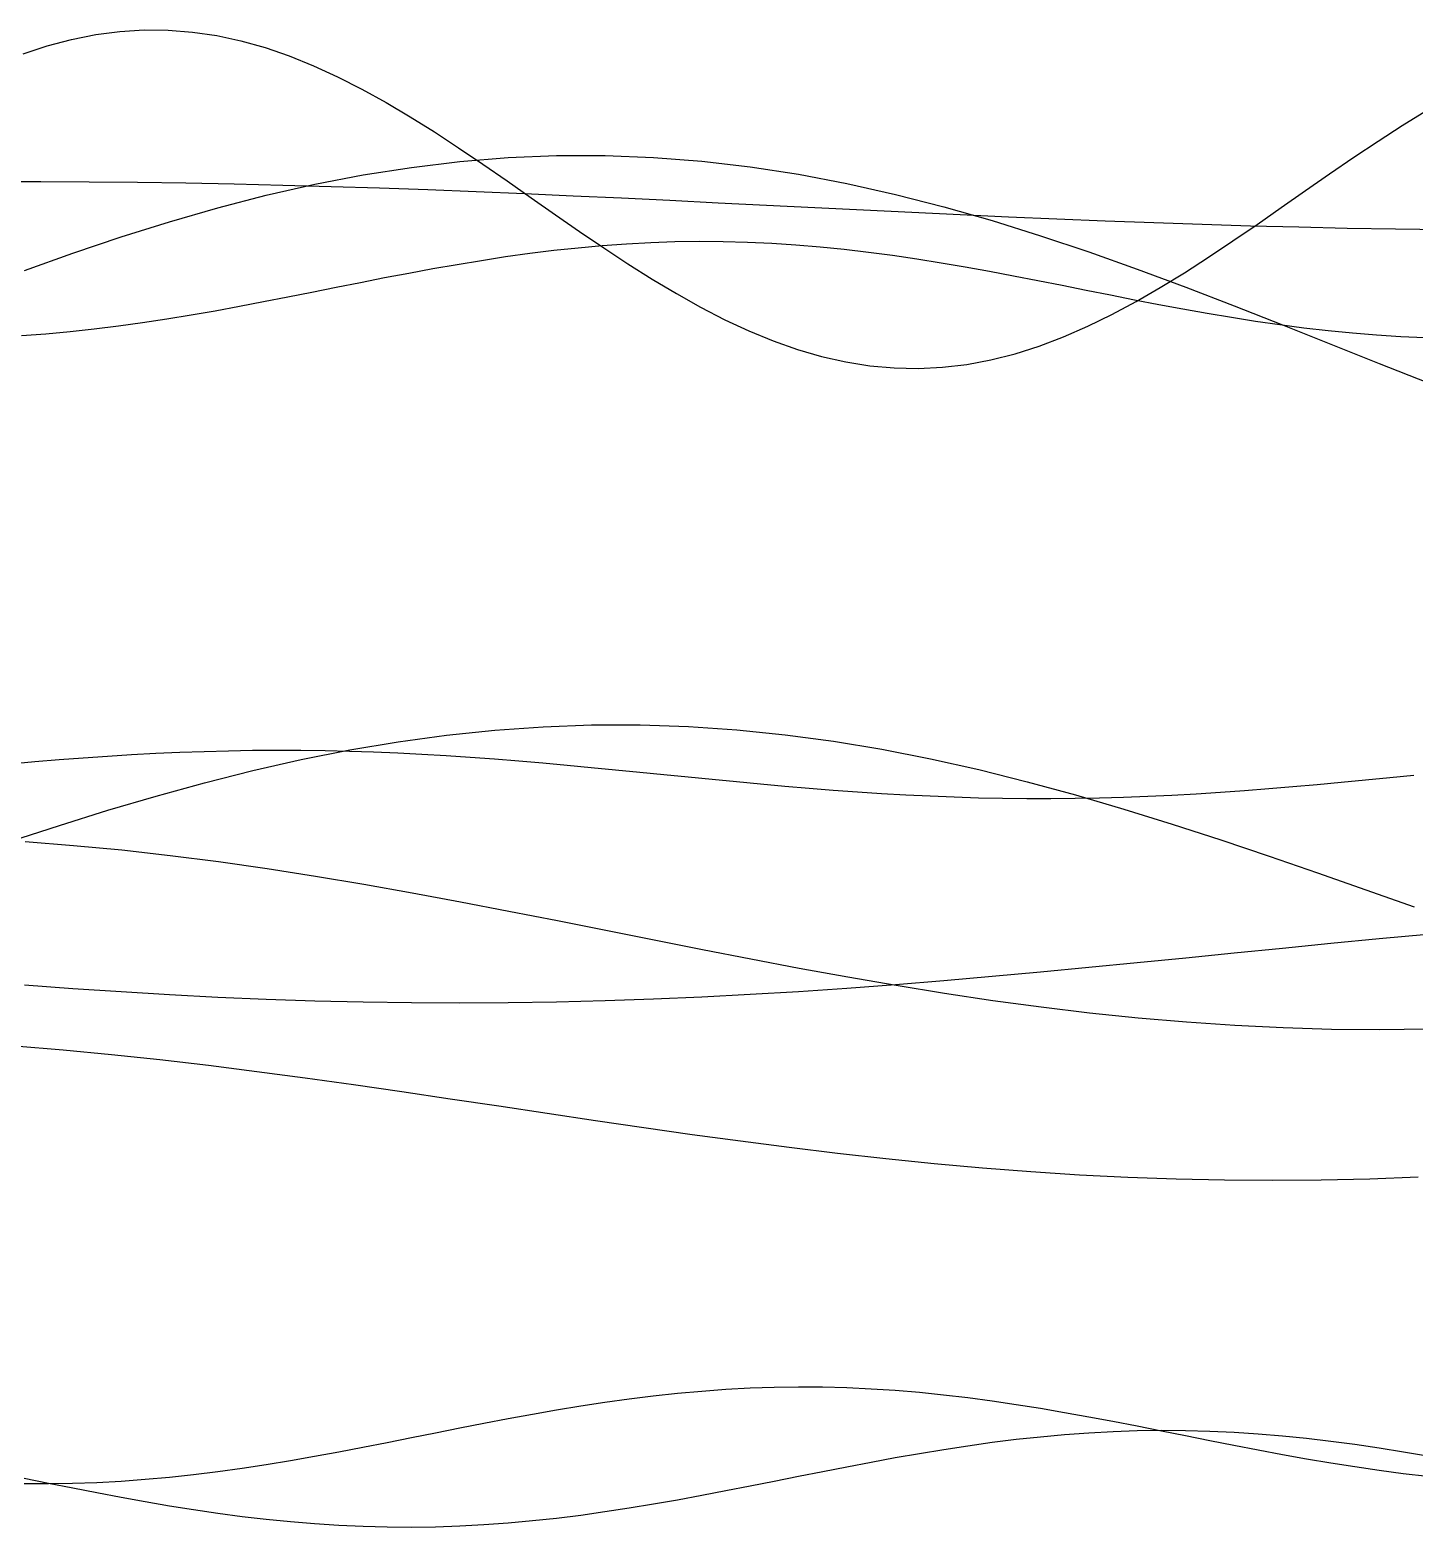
# Model space of a CAD drawing. Header units: metres. Extents: x -249 to 352, y -252 to 258.
# Drawn here: x -17.8 to 39.4, y 124.9 to 186.8 of the extents above; entities that cross this region are included whole.
import ezdxf

# ---------------------------------------------------------------- set-up
doc = ezdxf.new("R2010")
doc.units = ezdxf.units.M

msp = doc.modelspace()

# ---------------------------------------------------------------- linework, layer by layer
for p, q in [((-17.102, 186.166, -433.013), (-16.102, 186.43, -433.013)), ((-16.102, 186.43, -433.013), (-15.102, 186.629, -433.013)), ((-15.102, 186.629, -433.013), (-14.102, 186.759, -433.013)), ((-14.102, 186.759, -433.013), (-13.102, 186.82, -433.013)), ((-13.102, 186.82, -433.013), (-12.102, 186.811, -433.013)), ((-12.102, 186.811, -433.013), (-11.102, 186.732, -433.013)), ((-11.102, 186.732, -433.013), (-10.102, 186.584, -433.013)), ((-10.102, 186.584, -433.013), (-9.102, 186.369, -433.013)), ((-9.102, 186.369, -433.013), (-8.102, 186.088, -433.013)), ((-18.102, 185.839, -433.013), (-17.102, 186.166, -433.013)), ((-8.102, 186.088, -433.013), (-7.102, 185.745, -433.013)), ((-7.102, 185.745, -433.013), (-6.102, 185.342, -433.013)), ((-6.102, 185.342, -433.013), (-5.102, 184.885, -433.013)), ((-5.102, 184.885, -433.013), (-4.102, 184.376, -433.013)), ((-4.102, 184.376, -433.013), (-3.102, 183.823, -433.013)), ((-3.102, 183.823, -433.013), (-2.102, 183.229, -433.013)), ((-2.102, 183.229, -433.013), (-1.102, 182.602, -433.013)), ((38.898, 182.872, -433.013), (39.898, 183.486, -433.013)), ((-1.102, 182.602, -433.013), (-0.102, 181.946, -433.013)), ((37.898, 182.228, -433.013), (38.898, 182.872, -433.013)), ((36.898, 181.56, -433.013), (37.898, 182.228, -433.013)), ((-2.051, 181.138, -433.013), (-0.051, 181.378, -433.013)), ((-0.102, 181.946, -433.013), (0.898, 181.27, -433.013)), ((-0.051, 181.378, -433.013), (1.949, 181.54, -433.013)), ((1.949, 181.54, -433.013), (3.949, 181.623, -433.013)), ((3.949, 181.623, -433.013), (5.949, 181.626, -433.013)), ((5.949, 181.626, -433.013), (7.949, 181.549, -433.013)), ((7.949, 181.549, -433.013), (9.949, 181.393, -433.013)), ((9.949, 181.393, -433.013), (11.949, 181.16, -433.013)), ((35.898, 180.874, -433.013), (36.898, 181.56, -433.013)), ((-6.051, 180.438, -433.013), (-4.051, 180.824, -433.013)), ((-4.051, 180.824, -433.013), (-2.051, 181.138, -433.013)), ((0.898, 181.27, -433.013), (1.898, 180.579, -433.013)), ((11.949, 181.16, -433.013), (13.949, 180.852, -433.013)), ((13.949, 180.852, -433.013), (15.949, 180.471, -433.013)), ((34.898, 180.178, -433.013), (35.898, 180.874, -433.013)), ((-19.374, 180.553, -433.013), (-17.374, 180.553, -433.013)), ((-17.374, 180.553, -433.013), (-15.374, 180.544, -433.013)), ((-15.374, 180.544, -433.013), (-13.374, 180.524, -433.013)), ((-13.374, 180.524, -433.013), (-11.374, 180.495, -433.013)), ((-11.374, 180.495, -433.013), (-9.374, 180.457, -433.013)), ((-9.374, 180.457, -433.013), (-7.374, 180.409, -433.013)), ((-8.051, 179.984, -433.013), (-6.051, 180.438, -433.013)), ((-7.374, 180.409, -433.013), (-5.374, 180.353, -433.013)), ((-5.374, 180.353, -433.013), (-3.374, 180.289, -433.013)), ((-3.374, 180.289, -433.013), (-1.374, 180.217, -433.013)), ((-1.374, 180.217, -433.013), (0.626, 180.139, -433.013)), ((0.626, 180.139, -433.013), (2.626, 180.055, -433.013)), ((1.898, 180.579, -433.013), (2.898, 179.88, -433.013)), ((15.949, 180.471, -433.013), (17.949, 180.022, -433.013)), ((33.898, 179.478, -433.013), (34.898, 180.178, -433.013)), ((-10.051, 179.466, -433.013), (-8.051, 179.984, -433.013)), ((2.626, 180.055, -433.013), (4.626, 179.967, -433.013)), ((2.898, 179.88, -433.013), (3.898, 179.181, -433.013)), ((4.626, 179.967, -433.013), (6.626, 179.874, -433.013)), ((6.626, 179.874, -433.013), (8.626, 179.777, -433.013)), ((8.626, 179.777, -433.013), (10.626, 179.679, -433.013)), ((10.626, 179.679, -433.013), (12.626, 179.579, -433.013)), ((12.626, 179.579, -433.013), (14.626, 179.479, -433.013)), ((14.626, 179.479, -433.013), (16.626, 179.38, -433.013)), ((17.949, 180.022, -433.013), (19.949, 179.509, -433.013)), ((19.949, 179.509, -433.013), (21.949, 178.938, -433.013)), ((32.898, 178.782, -433.013), (33.898, 179.478, -433.013)), ((-14.051, 178.262, -433.013), (-12.051, 178.89, -433.013)), ((-12.051, 178.89, -433.013), (-10.051, 179.466, -433.013)), ((3.898, 179.181, -433.013), (4.898, 178.488, -433.013)), ((16.626, 179.38, -433.013), (18.626, 179.283, -433.013)), ((18.626, 179.283, -433.013), (20.626, 179.188, -433.013)), ((20.626, 179.188, -433.013), (22.626, 179.097, -433.013)), ((21.949, 178.938, -433.013), (23.949, 178.314, -433.013)), ((22.626, 179.097, -433.013), (24.626, 179.01, -433.013)), ((24.626, 179.01, -433.013), (26.626, 178.929, -433.013)), ((26.626, 178.929, -433.013), (28.626, 178.855, -433.013)), ((-16.051, 177.587, -433.013), (-14.051, 178.262, -433.013)), ((4.898, 178.488, -433.013), (5.898, 177.809, -433.013)), ((23.949, 178.314, -433.013), (25.949, 177.642, -433.013)), ((28.626, 178.855, -433.013), (30.626, 178.787, -433.013)), ((30.626, 178.787, -433.013), (32.626, 178.727, -433.013)), ((31.898, 178.096, -433.013), (32.898, 178.782, -433.013)), ((32.626, 178.727, -433.013), (34.626, 178.675, -433.013)), ((34.626, 178.675, -433.013), (36.626, 178.632, -433.013)), ((36.626, 178.632, -433.013), (38.626, 178.598, -433.013)), ((38.626, 178.598, -433.013), (40.626, 178.574, -433.013)), ((2.837, 177.587, -433.013), (3.837, 177.712, -433.013)), ((3.837, 177.712, -433.013), (4.837, 177.819, -433.013)), ((4.837, 177.819, -433.013), (5.837, 177.91, -433.013)), ((5.837, 177.91, -433.013), (6.837, 177.982, -433.013)), ((5.898, 177.809, -433.013), (6.898, 177.15, -433.013)), ((6.837, 177.982, -433.013), (7.837, 178.036, -433.013)), ((7.837, 178.036, -433.013), (8.837, 178.07, -433.013)), ((8.837, 178.07, -433.013), (9.837, 178.084, -433.013)), ((9.837, 178.084, -433.013), (10.837, 178.078, -433.013)), ((10.837, 178.078, -433.013), (11.837, 178.052, -433.013)), ((11.837, 178.052, -433.013), (12.837, 178.006, -433.013)), ((12.837, 178.006, -433.013), (13.837, 177.942, -433.013)), ((13.837, 177.942, -433.013), (14.837, 177.858, -433.013)), ((14.837, 177.858, -433.013), (15.837, 177.757, -433.013)), ((15.837, 177.757, -433.013), (16.837, 177.64, -433.013)), ((16.837, 177.64, -433.013), (17.837, 177.506, -433.013)), ((25.949, 177.642, -433.013), (27.949, 176.931, -433.013)), ((30.898, 177.427, -433.013), (31.898, 178.096, -433.013)), ((-18.051, 176.873, -433.013), (-16.051, 177.587, -433.013)), ((-1.163, 176.955, -433.013), (-0.163, 177.13, -433.013)), ((-0.163, 177.13, -433.013), (0.837, 177.295, -433.013)), ((0.837, 177.295, -433.013), (1.837, 177.448, -433.013)), ((1.837, 177.448, -433.013), (2.837, 177.587, -433.013)), ((6.898, 177.15, -433.013), (7.898, 176.517, -433.013)), ((17.837, 177.506, -433.013), (18.837, 177.359, -433.013)), ((18.837, 177.359, -433.013), (19.837, 177.199, -433.013)), ((19.837, 177.199, -433.013), (20.837, 177.027, -433.013)), ((20.837, 177.027, -433.013), (21.837, 176.847, -433.013)), ((29.898, 176.783, -433.013), (30.898, 177.427, -433.013)), ((-5.163, 176.185, -433.013), (-4.163, 176.384, -433.013)), ((-4.163, 176.384, -433.013), (-3.163, 176.58, -433.013)), ((-3.163, 176.58, -433.013), (-2.163, 176.771, -433.013)), ((-2.163, 176.771, -433.013), (-1.163, 176.955, -433.013)), ((7.898, 176.517, -433.013), (8.898, 175.918, -433.013)), ((21.837, 176.847, -433.013), (22.837, 176.658, -433.013)), ((22.837, 176.658, -433.013), (23.837, 176.464, -433.013)), ((23.837, 176.464, -433.013), (24.837, 176.266, -433.013)), ((27.949, 176.931, -433.013), (29.949, 176.187, -433.013)), ((28.898, 176.169, -433.013), (29.898, 176.783, -433.013)), ((-8.163, 175.59, -433.013), (-7.163, 175.786, -433.013)), ((-7.163, 175.786, -433.013), (-6.163, 175.985, -433.013)), ((-6.163, 175.985, -433.013), (-5.163, 176.185, -433.013)), ((8.898, 175.918, -433.013), (9.898, 175.358, -433.013)), ((24.837, 176.266, -433.013), (25.837, 176.066, -433.013)), ((25.837, 176.066, -433.013), (26.837, 175.867, -433.013)), ((26.837, 175.867, -433.013), (27.837, 175.669, -433.013)), ((27.898, 175.591, -433.013), (28.898, 176.169, -433.013)), ((29.949, 176.187, -433.013), (31.949, 175.417, -433.013)), ((-11.163, 175.04, -433.013), (-10.163, 175.215, -433.013)), ((-10.163, 175.215, -433.013), (-9.163, 175.399, -433.013)), ((-9.163, 175.399, -433.013), (-8.163, 175.59, -433.013)), ((9.898, 175.358, -433.013), (10.898, 174.842, -433.013)), ((26.898, 175.056, -433.013), (27.898, 175.591, -433.013)), ((27.837, 175.669, -433.013), (28.837, 175.476, -433.013)), ((28.837, 175.476, -433.013), (29.837, 175.289, -433.013)), ((29.837, 175.289, -433.013), (30.837, 175.11, -433.013)), ((31.949, 175.417, -433.013), (33.949, 174.63, -433.013)), ((-15.163, 174.458, -433.013), (-14.163, 174.582, -433.013)), ((-14.163, 174.582, -433.013), (-13.163, 174.722, -433.013)), ((-13.163, 174.722, -433.013), (-12.163, 174.875, -433.013)), ((-12.163, 174.875, -433.013), (-11.163, 175.04, -433.013)), ((10.898, 174.842, -433.013), (11.898, 174.376, -433.013)), ((24.898, 174.133, -433.013), (25.898, 174.568, -433.013)), ((25.898, 174.568, -433.013), (26.898, 175.056, -433.013)), ((30.837, 175.11, -433.013), (31.837, 174.94, -433.013)), ((31.837, 174.94, -433.013), (32.837, 174.782, -433.013)), ((32.837, 174.782, -433.013), (33.837, 174.637, -433.013)), ((33.837, 174.637, -433.013), (34.837, 174.506, -433.013)), ((33.949, 174.63, -433.013), (35.949, 173.832, -433.013)), ((-18.163, 174.186, -433.013), (-17.163, 174.259, -433.013)), ((-17.163, 174.259, -433.013), (-16.163, 174.35, -433.013)), ((-16.163, 174.35, -433.013), (-15.163, 174.458, -433.013)), ((11.898, 174.376, -433.013), (12.898, 173.964, -433.013)), ((12.898, 173.964, -433.013), (13.898, 173.612, -433.013)), ((23.898, 173.754, -433.013), (24.898, 174.133, -433.013)), ((34.837, 174.506, -433.013), (35.837, 174.392, -433.013)), ((35.837, 174.392, -433.013), (36.837, 174.294, -433.013)), ((36.837, 174.294, -433.013), (37.837, 174.214, -433.013)), ((37.837, 174.214, -433.013), (38.837, 174.152, -433.013)), ((38.837, 174.152, -433.013), (39.837, 174.11, -433.013)), ((13.898, 173.612, -433.013), (14.898, 173.321, -433.013)), ((14.898, 173.321, -433.013), (15.898, 173.095, -433.013)), ((21.898, 173.183, -433.013), (22.898, 173.437, -433.013)), ((22.898, 173.437, -433.013), (23.898, 173.754, -433.013)), ((35.949, 173.832, -433.013), (37.949, 173.033, -433.013)), ((15.898, 173.095, -433.013), (16.898, 172.936, -433.013)), ((16.898, 172.936, -433.013), (17.898, 172.846, -433.013)), ((17.898, 172.846, -433.013), (18.898, 172.826, -433.013)), ((18.898, 172.826, -433.013), (19.898, 172.876, -433.013)), ((19.898, 172.876, -433.013), (20.898, 172.995, -433.013)), ((20.898, 172.995, -433.013), (21.898, 173.183, -433.013)), ((37.949, 173.033, -433.013), (39.949, 172.24, -433.013)), ((-0.605, 157.667, -433.013), (1.395, 157.876, -433.013)), ((1.395, 157.876, -433.013), (3.395, 158.018, -433.013)), ((3.395, 158.018, -433.013), (5.395, 158.091, -433.013)), ((5.395, 158.091, -433.013), (7.395, 158.094, -433.013)), ((7.395, 158.094, -433.013), (9.395, 158.026, -433.013)), ((9.395, 158.026, -433.013), (11.395, 157.89, -433.013)), ((11.395, 157.89, -433.013), (13.395, 157.686, -433.013)), ((-4.605, 157.054, -433.013), (-2.605, 157.392, -433.013)), ((-2.605, 157.392, -433.013), (-0.605, 157.667, -433.013)), ((13.395, 157.686, -433.013), (15.395, 157.416, -433.013)), ((15.395, 157.416, -433.013), (17.395, 157.083, -433.013)), ((-17.619, 156.572, -433.013), (-16.619, 156.655, -433.013)), ((-16.619, 156.655, -433.013), (-15.619, 156.731, -433.013)), ((-15.619, 156.731, -433.013), (-14.619, 156.801, -433.013)), ((-14.619, 156.801, -433.013), (-13.619, 156.863, -433.013)), ((-13.619, 156.863, -433.013), (-12.619, 156.917, -433.013)), ((-12.619, 156.917, -433.013), (-11.619, 156.962, -433.013)), ((-11.619, 156.962, -433.013), (-10.619, 156.998, -433.013)), ((-10.619, 156.998, -433.013), (-9.619, 157.025, -433.013)), ((-9.619, 157.025, -433.013), (-8.619, 157.042, -433.013)), ((-8.619, 157.042, -433.013), (-7.619, 157.049, -433.013)), ((-8.605, 156.204, -433.013), (-6.605, 156.657, -433.013)), ((-7.619, 157.049, -433.013), (-6.619, 157.046, -433.013)), ((-6.619, 157.046, -433.013), (-5.619, 157.033, -433.013)), ((-6.605, 156.657, -433.013), (-4.605, 157.054, -433.013)), ((-5.619, 157.033, -433.013), (-4.619, 157.01, -433.013)), ((-4.619, 157.01, -433.013), (-3.619, 156.978, -433.013)), ((-3.619, 156.978, -433.013), (-2.619, 156.936, -433.013)), ((-2.619, 156.936, -433.013), (-1.619, 156.886, -433.013)), ((-1.619, 156.886, -433.013), (-0.619, 156.827, -433.013)), ((-0.619, 156.827, -433.013), (0.381, 156.76, -433.013)), ((0.381, 156.76, -433.013), (1.381, 156.687, -433.013)), ((1.381, 156.687, -433.013), (2.381, 156.607, -433.013)), ((2.381, 156.607, -433.013), (3.381, 156.521, -433.013)), ((17.395, 157.083, -433.013), (19.395, 156.69, -433.013)), ((19.395, 156.69, -433.013), (21.395, 156.242, -433.013)), ((-18.619, 156.485, -433.013), (-17.619, 156.572, -433.013)), ((-10.605, 155.7, -433.013), (-8.605, 156.204, -433.013)), ((3.381, 156.521, -433.013), (4.381, 156.43, -433.013)), ((4.381, 156.43, -433.013), (5.381, 156.336, -433.013)), ((5.381, 156.336, -433.013), (6.381, 156.239, -433.013)), ((6.381, 156.239, -433.013), (7.381, 156.14, -433.013)), ((7.381, 156.14, -433.013), (8.381, 156.04, -433.013)), ((8.381, 156.04, -433.013), (9.381, 155.941, -433.013)), ((21.395, 156.242, -433.013), (23.395, 155.742, -433.013)), ((38.381, 155.917, -433.013), (39.381, 156.017, -433.013)), ((-12.605, 155.15, -433.013), (-10.605, 155.7, -433.013)), ((9.381, 155.941, -433.013), (10.381, 155.842, -433.013)), ((10.381, 155.842, -433.013), (11.381, 155.745, -433.013)), ((11.381, 155.745, -433.013), (12.381, 155.652, -433.013)), ((12.381, 155.652, -433.013), (13.381, 155.562, -433.013)), ((13.381, 155.562, -433.013), (14.381, 155.477, -433.013)), ((14.381, 155.477, -433.013), (15.381, 155.398, -433.013)), ((15.381, 155.398, -433.013), (16.381, 155.326, -433.013)), ((23.395, 155.742, -433.013), (25.395, 155.195, -433.013)), ((31.381, 155.31, -433.013), (32.381, 155.38, -433.013)), ((32.381, 155.38, -433.013), (33.381, 155.458, -433.013)), ((33.381, 155.458, -433.013), (34.381, 155.541, -433.013)), ((34.381, 155.541, -433.013), (35.381, 155.63, -433.013)), ((35.381, 155.63, -433.013), (36.381, 155.723, -433.013)), ((36.381, 155.723, -433.013), (37.381, 155.819, -433.013)), ((37.381, 155.819, -433.013), (38.381, 155.917, -433.013)), ((-14.605, 154.56, -433.013), (-12.605, 155.15, -433.013)), ((16.381, 155.326, -433.013), (17.381, 155.26, -433.013)), ((17.381, 155.26, -433.013), (18.381, 155.203, -433.013)), ((18.381, 155.203, -433.013), (19.381, 155.154, -433.013)), ((19.381, 155.154, -433.013), (20.381, 155.114, -433.013)), ((20.381, 155.114, -433.013), (21.381, 155.083, -433.013)), ((21.381, 155.083, -433.013), (22.381, 155.062, -433.013)), ((22.381, 155.062, -433.013), (23.381, 155.051, -433.013)), ((23.381, 155.051, -433.013), (24.381, 155.05, -433.013)), ((24.381, 155.05, -433.013), (25.381, 155.059, -433.013)), ((25.381, 155.059, -433.013), (26.381, 155.077, -433.013)), ((25.395, 155.195, -433.013), (27.395, 154.608, -433.013)), ((26.381, 155.077, -433.013), (27.381, 155.106, -433.013)), ((27.381, 155.106, -433.013), (28.381, 155.144, -433.013)), ((28.381, 155.144, -433.013), (29.381, 155.191, -433.013)), ((29.381, 155.191, -433.013), (30.381, 155.246, -433.013)), ((30.381, 155.246, -433.013), (31.381, 155.31, -433.013)), ((-16.605, 153.935, -433.013), (-14.605, 154.56, -433.013)), ((27.395, 154.608, -433.013), (29.395, 153.986, -433.013)), ((-18.605, 153.282, -433.013), (-16.605, 153.935, -433.013)), ((29.395, 153.986, -433.013), (31.395, 153.335, -433.013)), ((-18.022, 153.265, -433.013), (-16.022, 153.111, -433.013)), ((-16.022, 153.111, -433.013), (-14.022, 152.92, -433.013)), ((-14.022, 152.92, -433.013), (-12.022, 152.696, -433.013)), ((31.395, 153.335, -433.013), (33.395, 152.661, -433.013)), ((-12.022, 152.696, -433.013), (-10.022, 152.44, -433.013)), ((-10.022, 152.44, -433.013), (-8.022, 152.154, -433.013)), ((33.395, 152.661, -433.013), (35.395, 151.972, -433.013)), ((-8.022, 152.154, -433.013), (-6.022, 151.842, -433.013)), ((-6.022, 151.842, -433.013), (-4.022, 151.506, -433.013)), ((35.395, 151.972, -433.013), (37.395, 151.274, -433.013)), ((-4.022, 151.506, -433.013), (-2.022, 151.15, -433.013)), ((-2.022, 151.15, -433.013), (-0.022, 150.778, -433.013)), ((37.395, 151.274, -433.013), (39.395, 150.575, -433.013)), ((-0.022, 150.778, -433.013), (1.978, 150.394, -433.013)), ((1.978, 150.394, -433.013), (3.978, 150, -433.013)), ((3.978, 150, -433.013), (5.978, 149.601, -433.013)), ((5.978, 149.601, -433.013), (7.978, 149.201, -433.013)), ((7.978, 149.201, -433.013), (9.978, 148.805, -433.013)), ((35.948, 149.063, -433.013), (37.948, 149.255, -433.013)), ((37.948, 149.255, -433.013), (39.948, 149.441, -433.013)), ((9.978, 148.805, -433.013), (11.978, 148.415, -433.013)), ((29.948, 148.468, -433.013), (31.948, 148.668, -433.013)), ((31.948, 148.668, -433.013), (33.948, 148.867, -433.013)), ((33.948, 148.867, -433.013), (35.948, 149.063, -433.013)), ((11.978, 148.415, -433.013), (13.978, 148.036, -433.013)), ((13.978, 148.036, -433.013), (15.978, 147.672, -433.013)), ((23.948, 147.884, -433.013), (25.948, 148.074, -433.013)), ((25.948, 148.074, -433.013), (27.948, 148.269, -433.013)), ((27.948, 148.269, -433.013), (29.948, 148.468, -433.013)), ((-18.052, 147.35, -433.013), (-16.052, 147.201, -433.013)), ((15.948, 147.213, -433.013), (17.948, 147.364, -433.013)), ((15.978, 147.672, -433.013), (17.978, 147.326, -433.013)), ((17.948, 147.364, -433.013), (19.948, 147.527, -433.013)), ((17.978, 147.326, -433.013), (19.978, 147.002, -433.013)), ((19.948, 147.527, -433.013), (21.948, 147.701, -433.013)), ((21.948, 147.701, -433.013), (23.948, 147.884, -433.013)), ((-16.052, 147.201, -433.013), (-14.052, 147.065, -433.013)), ((-14.052, 147.065, -433.013), (-12.052, 146.945, -433.013)), ((-12.052, 146.945, -433.013), (-10.052, 146.841, -433.013)), ((-10.052, 146.841, -433.013), (-8.052, 146.755, -433.013)), ((-8.052, 146.755, -433.013), (-6.052, 146.687, -433.013)), ((-6.052, 146.687, -433.013), (-4.052, 146.638, -433.013)), ((3.948, 146.642, -433.013), (5.948, 146.692, -433.013)), ((5.948, 146.692, -433.013), (7.948, 146.762, -433.013)), ((7.948, 146.762, -433.013), (9.948, 146.849, -433.013)), ((9.948, 146.849, -433.013), (11.948, 146.955, -433.013)), ((11.948, 146.955, -433.013), (13.948, 147.076, -433.013)), ((13.948, 147.076, -433.013), (15.948, 147.213, -433.013)), ((19.978, 147.002, -433.013), (21.978, 146.703, -433.013)), ((21.978, 146.703, -433.013), (23.978, 146.431, -433.013)), ((-4.052, 146.638, -433.013), (-2.052, 146.609, -433.013)), ((-2.052, 146.609, -433.013), (-0.052, 146.6, -433.013)), ((-0.052, 146.6, -433.013), (1.948, 146.611, -433.013)), ((1.948, 146.611, -433.013), (3.948, 146.642, -433.013)), ((23.978, 146.431, -433.013), (25.978, 146.191, -433.013)), ((25.978, 146.191, -433.013), (27.978, 145.983, -433.013)), ((27.978, 145.983, -433.013), (29.978, 145.811, -433.013)), ((29.978, 145.811, -433.013), (31.978, 145.675, -433.013)), ((31.978, 145.675, -433.013), (33.978, 145.578, -433.013)), ((33.978, 145.578, -433.013), (35.978, 145.52, -433.013)), ((35.978, 145.52, -433.013), (37.978, 145.502, -433.013)), ((37.978, 145.502, -433.013), (39.978, 145.524, -433.013)), ((-18.447, 144.829, -433.013), (-16.447, 144.66, -433.013)), ((-16.447, 144.66, -433.013), (-14.447, 144.468, -433.013)), ((-14.447, 144.468, -433.013), (-12.447, 144.254, -433.013)), ((-12.447, 144.254, -433.013), (-10.447, 144.02, -433.013)), ((-10.447, 144.02, -433.013), (-8.447, 143.768, -433.013)), ((-8.447, 143.768, -433.013), (-6.447, 143.501, -433.013)), ((-6.447, 143.501, -433.013), (-4.447, 143.222, -433.013)), ((-4.447, 143.222, -433.013), (-2.447, 142.933, -433.013)), ((-2.447, 142.933, -433.013), (-0.447, 142.638, -433.013)), ((-0.447, 142.638, -433.013), (1.553, 142.339, -433.013)), ((1.553, 142.339, -433.013), (3.553, 142.039, -433.013)), ((3.553, 142.039, -433.013), (5.553, 141.742, -433.013)), ((5.553, 141.742, -433.013), (7.553, 141.45, -433.013)), ((7.553, 141.45, -433.013), (9.553, 141.165, -433.013)), ((9.553, 141.165, -433.013), (11.553, 140.892, -433.013)), ((11.553, 140.892, -433.013), (13.553, 140.633, -433.013)), ((13.553, 140.633, -433.013), (15.553, 140.39, -433.013)), ((15.553, 140.39, -433.013), (17.553, 140.165, -433.013)), ((17.553, 140.165, -433.013), (19.553, 139.962, -433.013)), ((19.553, 139.962, -433.013), (21.553, 139.781, -433.013)), ((21.553, 139.781, -433.013), (23.553, 139.626, -433.013)), ((23.553, 139.626, -433.013), (25.553, 139.496, -433.013)), ((25.553, 139.496, -433.013), (27.553, 139.395, -433.013)), ((27.553, 139.395, -433.013), (29.553, 139.322, -433.013)), ((29.553, 139.322, -433.013), (31.553, 139.278, -433.013)), ((31.553, 139.278, -433.013), (33.553, 139.265, -433.013)), ((33.553, 139.265, -433.013), (35.553, 139.281, -433.013)), ((35.553, 139.281, -433.013), (37.553, 139.327, -433.013)), ((37.553, 139.327, -433.013), (39.553, 139.403, -433.013)), ((9.944, 130.555, -433.013), (10.944, 130.628, -433.013)), ((10.944, 130.628, -433.013), (11.944, 130.681, -433.013)), ((11.944, 130.681, -433.013), (12.944, 130.715, -433.013)), ((12.944, 130.715, -433.013), (13.944, 130.729, -433.013)), ((13.944, 130.729, -433.013), (14.944, 130.723, -433.013)), ((14.944, 130.723, -433.013), (15.944, 130.697, -433.013)), ((15.944, 130.697, -433.013), (16.944, 130.652, -433.013)), ((16.944, 130.652, -433.013), (17.944, 130.587, -433.013)), ((17.944, 130.587, -433.013), (18.944, 130.504, -433.013)), ((4.944, 129.941, -433.013), (5.944, 130.094, -433.013)), ((5.944, 130.094, -433.013), (6.944, 130.233, -433.013)), ((6.944, 130.233, -433.013), (7.944, 130.357, -433.013)), ((7.944, 130.357, -433.013), (8.944, 130.465, -433.013)), ((8.944, 130.465, -433.013), (9.944, 130.555, -433.013)), ((18.944, 130.504, -433.013), (19.944, 130.403, -433.013)), ((19.944, 130.403, -433.013), (20.944, 130.285, -433.013)), ((20.944, 130.285, -433.013), (21.944, 130.152, -433.013)), ((21.944, 130.152, -433.013), (22.944, 130.004, -433.013)), ((22.944, 130.004, -433.013), (23.944, 129.844, -433.013)), ((0.944, 129.225, -433.013), (1.944, 129.416, -433.013)), ((1.944, 129.416, -433.013), (2.944, 129.6, -433.013)), ((2.944, 129.6, -433.013), (3.944, 129.776, -433.013)), ((3.944, 129.776, -433.013), (4.944, 129.941, -433.013)), ((23.944, 129.844, -433.013), (24.944, 129.673, -433.013)), ((24.944, 129.673, -433.013), (25.944, 129.492, -433.013)), ((25.944, 129.492, -433.013), (26.944, 129.304, -433.013)), ((-2.056, 128.631, -433.013), (-1.056, 128.83, -433.013)), ((-1.056, 128.83, -433.013), (-0.056, 129.029, -433.013)), ((-0.056, 129.029, -433.013), (0.944, 129.225, -433.013)), ((23.946, 128.666, -433.013), (24.946, 128.757, -433.013)), ((24.946, 128.757, -433.013), (25.946, 128.829, -433.013)), ((25.946, 128.829, -433.013), (26.946, 128.882, -433.013)), ((26.944, 129.304, -433.013), (27.944, 129.109, -433.013)), ((26.946, 128.882, -433.013), (27.946, 128.916, -433.013)), ((27.944, 129.109, -433.013), (28.944, 128.911, -433.013)), ((27.946, 128.916, -433.013), (28.946, 128.93, -433.013)), ((28.944, 128.911, -433.013), (29.944, 128.712, -433.013)), ((28.946, 128.93, -433.013), (29.946, 128.924, -433.013)), ((29.946, 128.924, -433.013), (30.946, 128.898, -433.013)), ((30.946, 128.898, -433.013), (31.946, 128.853, -433.013)), ((31.946, 128.853, -433.013), (32.946, 128.788, -433.013)), ((32.946, 128.788, -433.013), (33.946, 128.705, -433.013)), ((-5.056, 128.045, -433.013), (-4.056, 128.236, -433.013)), ((-4.056, 128.236, -433.013), (-3.056, 128.432, -433.013)), ((-3.056, 128.432, -433.013), (-2.056, 128.631, -433.013)), ((18.946, 127.977, -433.013), (19.946, 128.142, -433.013)), ((19.946, 128.142, -433.013), (20.946, 128.295, -433.013)), ((20.946, 128.295, -433.013), (21.946, 128.434, -433.013)), ((21.946, 128.434, -433.013), (22.946, 128.558, -433.013)), ((22.946, 128.558, -433.013), (23.946, 128.666, -433.013)), ((29.944, 128.712, -433.013), (30.944, 128.512, -433.013)), ((30.944, 128.512, -433.013), (31.944, 128.315, -433.013)), ((31.944, 128.315, -433.013), (32.944, 128.122, -433.013)), ((32.944, 128.122, -433.013), (33.944, 127.934, -433.013)), ((33.946, 128.705, -433.013), (34.946, 128.604, -433.013)), ((34.946, 128.604, -433.013), (35.946, 128.486, -433.013)), ((35.946, 128.486, -433.013), (36.946, 128.353, -433.013)), ((36.946, 128.353, -433.013), (37.946, 128.205, -433.013)), ((37.946, 128.205, -433.013), (38.946, 128.045, -433.013)), ((-9.056, 127.367, -433.013), (-8.056, 127.52, -433.013)), ((-8.056, 127.52, -433.013), (-7.056, 127.685, -433.013)), ((-7.056, 127.685, -433.013), (-6.056, 127.86, -433.013)), ((-6.056, 127.86, -433.013), (-5.056, 128.045, -433.013)), ((15.946, 127.426, -433.013), (16.946, 127.617, -433.013)), ((16.946, 127.617, -433.013), (17.946, 127.801, -433.013)), ((17.946, 127.801, -433.013), (18.946, 127.977, -433.013)), ((33.944, 127.934, -433.013), (34.944, 127.755, -433.013)), ((34.944, 127.755, -433.013), (35.944, 127.586, -433.013)), ((35.944, 127.586, -433.013), (36.944, 127.428, -433.013)), ((38.946, 128.045, -433.013), (39.946, 127.874, -433.013)), ((-18.054, 126.947, -433.013), (-17.054, 126.747, -433.013)), ((-14.056, 126.832, -433.013), (-13.056, 126.904, -433.013)), ((-13.056, 126.904, -433.013), (-12.056, 126.995, -433.013)), ((-12.056, 126.995, -433.013), (-11.056, 127.103, -433.013)), ((-11.056, 127.103, -433.013), (-10.056, 127.228, -433.013)), ((-10.056, 127.228, -433.013), (-9.056, 127.367, -433.013)), ((12.946, 126.832, -433.013), (13.946, 127.032, -433.013)), ((13.946, 127.032, -433.013), (14.946, 127.23, -433.013)), ((14.946, 127.23, -433.013), (15.946, 127.426, -433.013)), ((36.944, 127.428, -433.013), (37.944, 127.282, -433.013)), ((37.944, 127.282, -433.013), (38.944, 127.152, -433.013)), ((38.944, 127.152, -433.013), (39.944, 127.037, -433.013)), ((-18.056, 126.736, -433.013), (-17.056, 126.73, -433.013)), ((-17.056, 126.73, -433.013), (-16.056, 126.744, -433.013)), ((-17.054, 126.747, -433.013), (-16.054, 126.549, -433.013)), ((-16.056, 126.744, -433.013), (-15.056, 126.778, -433.013)), ((-16.054, 126.549, -433.013), (-15.054, 126.355, -433.013)), ((-15.056, 126.778, -433.013), (-14.056, 126.832, -433.013)), ((-15.054, 126.355, -433.013), (-14.054, 126.166, -433.013)), ((9.946, 126.246, -433.013), (10.946, 126.437, -433.013)), ((10.946, 126.437, -433.013), (11.946, 126.633, -433.013)), ((11.946, 126.633, -433.013), (12.946, 126.832, -433.013)), ((-14.054, 126.166, -433.013), (-13.054, 125.986, -433.013)), ((-13.054, 125.986, -433.013), (-12.054, 125.815, -433.013)), ((-12.054, 125.815, -433.013), (-11.054, 125.654, -433.013)), ((-11.054, 125.654, -433.013), (-10.054, 125.507, -433.013)), ((5.946, 125.568, -433.013), (6.946, 125.721, -433.013)), ((6.946, 125.721, -433.013), (7.946, 125.886, -433.013)), ((7.946, 125.886, -433.013), (8.946, 126.062, -433.013)), ((8.946, 126.062, -433.013), (9.946, 126.246, -433.013)), ((-10.054, 125.507, -433.013), (-9.054, 125.374, -433.013)), ((-9.054, 125.374, -433.013), (-8.054, 125.256, -433.013)), ((-8.054, 125.256, -433.013), (-7.054, 125.156, -433.013)), ((-7.054, 125.156, -433.013), (-6.054, 125.072, -433.013)), ((-6.054, 125.072, -433.013), (-5.054, 125.008, -433.013)), ((-0.054, 124.979, -433.013), (0.946, 125.033, -433.013)), ((0.946, 125.033, -433.013), (1.946, 125.106, -433.013)), ((1.946, 125.106, -433.013), (2.946, 125.196, -433.013)), ((2.946, 125.196, -433.013), (3.946, 125.304, -433.013)), ((3.946, 125.304, -433.013), (4.946, 125.429, -433.013)), ((4.946, 125.429, -433.013), (5.946, 125.568, -433.013)), ((-5.054, 125.008, -433.013), (-4.054, 124.963, -433.013)), ((-4.054, 124.963, -433.013), (-3.054, 124.937, -433.013)), ((-3.054, 124.937, -433.013), (-2.054, 124.931, -433.013)), ((-2.054, 124.931, -433.013), (-1.054, 124.945, -433.013)), ((-1.054, 124.945, -433.013), (-0.054, 124.979, -433.013))]:
    msp.add_line(p, q)

doc.saveas('drawing.dxf')
